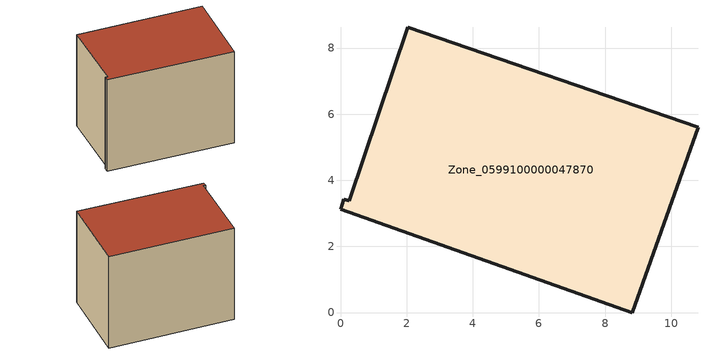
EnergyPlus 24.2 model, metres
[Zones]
Zone_0599100000047870
 floor ground (C_G): 0.27,3.38 2.03,8.62 10.81,5.61 8.82,0 0,3.13 0.1,3.43 z0.66
 wall outside (C_F): 0,3.13 8.82,0 10.81,5.61 2.03,8.62 0.27,3.38 0.1,3.43 0,3.13 z0.66:8.23
 roof outside (C_R): 2.03,8.62 0.27,3.38 0.1,3.43 0,3.13 8.82,0 10.81,5.61 z8.23
[BUILDING]
Pand.0599100000047870: North Axis=0; Terrain=City; Loads Convergence Tolerance Value=0.04; Temperature Convergence Tolerance Value=0.4; Solar Distribution=FullExterior; Maximum Number of Warmup Days=25; Minimum Number of Warmup Days=1
[Site:Location]
Rotterdam.The.Hague.AP_ZH_NLD Design_Conditions: Latitude=51.96; Longitude=4.45; Time Zone=1; Elevation=-4.5
[SITE:GROUNDTEMPERATURE:BUILDINGSURFACE]
18, 18, 18, 18, 18, 18, 18, 18, 18, 18, 18, 18
[MATERIAL] Thermal Absorptance=0.9; Solar Absorptance=0.7; Visible Absorptance=0.7
Name | Roughness | Thickness | Conductivity | Density | Specific Heat
G.TC.1965-1974 | MediumSmooth | 0.15 | 0.882353 | 540 | 1210
F.TC.1965-1974 | Rough | 0.3 | 0.697674 | 1920 | 840
R.TC.1965-1974 | MediumRough | 0.2 | 0.232558 | 1500 | 1000
[CONSTRUCTION]
C_G: G.TC.1965-1974
C_F: F.TC.1965-1974
C_R: R.TC.1965-1974
[ZONE]
Zone_0599100000047870: Type=1; Multiplier=1; Ceiling Height=Autocalculate; Volume=Autocalculate; Floor Area=autocalculate; Part of Total Floor Area=Yes
[ZONEINFILTRATION:DESIGNFLOWRATE]
Infil_Zone_0599100000047870: Zone or ZoneList or Space or SpaceList=Zone_0599100000047870; Schedule=AlwaysOn; Design Flow Rate Calculation Method=Flow/Area; Flow Rate per Floor Area=0.003; Constant Term Coefficient=1; Temperature Term Coefficient=0; Velocity Term Coefficient=0; Velocity Squared Term Coefficient=0
[HVACTEMPLATE:ZONE:IDEALLOADSAIRSYSTEM]
Zone_0599100000047870: Maximum Heating Supply Air Temperature=50; Minimum Cooling Supply Air Temperature=13; Maximum Heating Supply Air Humidity Ratio=0.0156; Minimum Cooling Supply Air Humidity Ratio=0.0077; Heating Limit=NoLimit; Cooling Limit=NoLimit; Dehumidification Control Type=ConstantSensibleHeatRatio; Cooling Sensible Heat Ratio=0.7; Dehumidification Setpoint=60; Humidification Control Type=None; Humidification Setpoint=30; Outdoor Air Method=None; Outdoor Air Flow Rate per Person=0.00944; Outdoor Air Flow Rate per Zone Floor Area=0; Outdoor Air Flow Rate per Zone=0; Demand Controlled Ventilation Type=None; Outdoor Air Economizer Type=NoEconomizer; Heat Recovery Type=None; Sensible Heat Recovery Effectiveness=0.7; Latent Heat Recovery Effectiveness=0.65
[ZONECONTROL:THERMOSTAT]
ThermostatControl_Zone_0599100000047870: Zone or ZoneList=Zone_0599100000047870; Control Type Schedule=DualSetpointControlType; Control 1=Thermostat_Zone_0599100000047870; Temperature Difference Between Cutout And Setpoint=0
[THERMOSTATSETPOINT:DUALSETPOINT]
Thermostat_Zone_0599100000047870: Heating Setpoint Temperature Schedule=HeatingSetpoint_Zone_0599100000047870; Cooling Setpoint Temperature Schedule=CoolingSetpoint_Zone_0599100000047870
[SCHEDULE:COMPACT]
HeatingSetpoint_Zone_0599100000047870: Through: 12/31, For: AllDays, Until: 24:00, 21
CoolingSetpoint_Zone_0599100000047870: Through: 12/31, For: AllDays, Until: 24:00, 24
DualSetpointControlType: Through: 12/31, For: AllDays, Until: 24:00, 4
AlwaysOn: Through: 12/31, For: AllDays, Until: 24:00, 1
